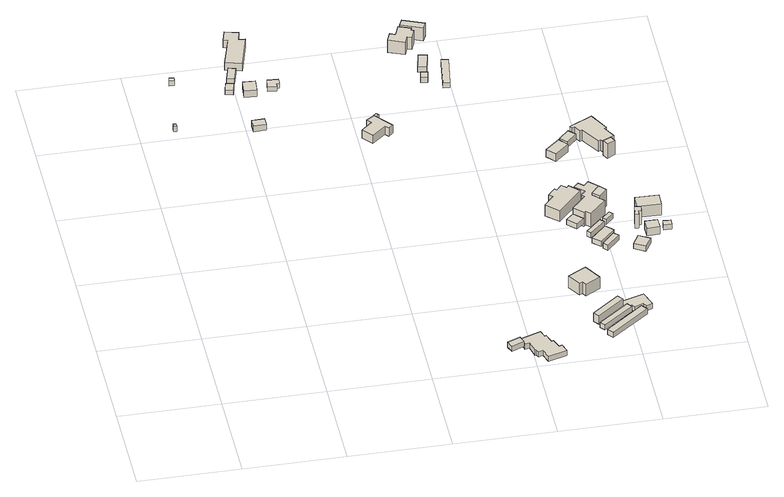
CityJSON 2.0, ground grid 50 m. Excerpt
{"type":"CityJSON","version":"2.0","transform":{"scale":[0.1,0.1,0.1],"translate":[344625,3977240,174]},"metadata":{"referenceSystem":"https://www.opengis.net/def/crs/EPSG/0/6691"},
"CityObjects":{
"building1":{"type":"Building","attributes":{"measuredHeight":3},"geometry":[{"type":"Solid","lod":"1","boundaries":[[[[0,1,2,3]],[[2,4,5,3]],[[1,6,4,2]],[[0,7,6,1]],[[3,5,7,0]],[[4,6,7,5]]]]}]},
"building2":{"type":"Building","attributes":{"measuredHeight":3},"geometry":[{"type":"Solid","lod":"1","boundaries":[[[[8,9,10,11]],[[10,12,13,11]],[[9,14,12,10]],[[8,15,14,9]],[[11,13,15,8]],[[12,14,15,13]]]]}]},
"building3":{"type":"Building","attributes":{"measuredHeight":2.5},"geometry":[{"type":"Solid","lod":"1","boundaries":[[[[16,17,18,19]],[[18,20,21,19]],[[17,22,20,18]],[[16,23,22,17]],[[19,21,23,16]],[[20,22,23,21]]]]}]},
"building4":{"type":"Building","attributes":{"measuredHeight":3.4},"geometry":[{"type":"Solid","lod":"1","boundaries":[[[[24,25,26,27]],[[26,28,29,27]],[[25,30,28,26]],[[24,31,30,25]],[[27,29,31,24]],[[28,30,31,29]]]]}]},
"building5":{"type":"Building","attributes":{"measuredHeight":3},"geometry":[{"type":"Solid","lod":"1","boundaries":[[[[32,33,34,35]],[[34,36,37,35]],[[33,38,36,34]],[[32,39,38,33]],[[35,37,39,32]],[[36,38,39,37]]]]}]},
"building6":{"type":"Building","attributes":{"measuredHeight":4.2},"geometry":[{"type":"Solid","lod":"1","boundaries":[[[[40,41,42,43]],[[42,44,45,43]],[[41,46,44,42]],[[40,47,46,41]],[[43,45,47,40]],[[44,46,47,45]]]]}]},
"building7":{"type":"Building","attributes":{"measuredHeight":6},"geometry":[{"type":"Solid","lod":"1","boundaries":[[[[48,49,50,51,52,53,54,55]],[[54,56,57,55]],[[53,58,56,54]],[[52,59,58,53]],[[51,60,59,52]],[[50,61,60,51]],[[49,62,61,50]],[[48,63,62,49]],[[55,57,63,48]],[[56,58,59,60,61,62,63,57]]]]}]},
"building8":{"type":"Building","attributes":{"measuredHeight":2.6},"geometry":[{"type":"Solid","lod":"1","boundaries":[[[[64,65,66,67,68,69]],[[68,70,71,69]],[[67,72,70,68]],[[66,73,72,67]],[[65,74,73,66]],[[64,75,74,65]],[[69,71,75,64]],[[70,72,73,74,75,71]]]]}]},
"building9":{"type":"Building","attributes":{"measuredHeight":6.5},"geometry":[{"type":"Solid","lod":"1","boundaries":[[[[76,77,78,79,80,81,82,83]],[[82,84,85,83]],[[81,86,84,82]],[[80,87,86,81]],[[79,88,87,80]],[[78,89,88,79]],[[77,90,89,78]],[[76,91,90,77]],[[83,85,91,76]],[[84,86,87,88,89,90,91,85]]]]}]},
"building10":{"type":"Building","attributes":{"measuredHeight":3},"geometry":[{"type":"Solid","lod":"1","boundaries":[[[[92,93,94,95]],[[94,96,97,95]],[[93,98,96,94]],[[92,99,98,93]],[[95,97,99,92]],[[96,98,99,97]]]]}]},
"building11":{"type":"Building","attributes":{"measuredHeight":3},"geometry":[{"type":"Solid","lod":"1","boundaries":[[[[100,101,102,103]],[[102,104,105,103]],[[101,106,104,102]],[[100,107,106,101]],[[103,105,107,100]],[[104,106,107,105]]]]}]},
"building12":{"type":"Building","attributes":{"measuredHeight":3},"geometry":[{"type":"Solid","lod":"1","boundaries":[[[[108,109,110,111,112,113,114,115,116,117,118,119,120,121,122,123]],[[122,124,125,123]],[[121,126,124,122]],[[120,127,126,121]],[[119,128,127,120]],[[118,129,128,119]],[[117,130,129,118]],[[116,131,130,117]],[[115,132,131,116]],[[114,133,132,115]],[[113,134,133,114]],[[112,135,134,113]],[[111,136,135,112]],[[110,137,136,111]],[[109,138,137,110]],[[108,139,138,109]],[[123,125,139,108]],[[124,126,127,128,129,130,131,132,133,134,135,136,137,138,139,125]]]]}]},
"building13":{"type":"Building","attributes":{"土砂災害警戒区域.現象区分":"2","土砂災害警戒区域.区域区分":"1","measuredHeight":3},"geometry":[{"type":"Solid","lod":"1","boundaries":[[[[140,141,142,143]],[[142,144,145,143]],[[141,146,144,142]],[[140,147,146,141]],[[143,145,147,140]],[[144,146,147,145]]]]}]},
"building14":{"type":"Building","attributes":{"土砂災害警戒区域.現象区分":"2","土砂災害警戒区域.区域区分":"1","measuredHeight":8.6},"geometry":[{"type":"Solid","lod":"1","boundaries":[[[[148,149,150,151,152,153,154,155,156,157]],[[156,158,159,157]],[[155,160,158,156]],[[154,161,160,155]],[[153,162,161,154]],[[152,163,162,153]],[[151,164,163,152]],[[150,165,164,151]],[[149,166,165,150]],[[148,167,166,149]],[[157,159,167,148]],[[158,160,161,162,163,164,165,166,167,159]]]]}]},
"building15":{"type":"Building","attributes":{"土砂災害警戒区域.現象区分":"2","土砂災害警戒区域.区域区分":"1","measuredHeight":3},"geometry":[{"type":"Solid","lod":"1","boundaries":[[[[168,169,170,171]],[[170,172,173,171]],[[169,174,172,170]],[[168,175,174,169]],[[171,173,175,168]],[[172,174,175,173]]]]}]},
"building16":{"type":"Building","attributes":{"土砂災害警戒区域.現象区分":"2","土砂災害警戒区域.区域区分":"1","measuredHeight":7.4},"geometry":[{"type":"Solid","lod":"1","boundaries":[[[[176,177,178,179]],[[178,180,181,179]],[[177,182,180,178]],[[176,183,182,177]],[[179,181,183,176]],[[180,182,183,181]]]]}]},
"building17":{"type":"Building","attributes":{"土砂災害警戒区域.現象区分":"2","土砂災害警戒区域.区域区分":"1","measuredHeight":3},"geometry":[{"type":"Solid","lod":"1","boundaries":[[[[184,185,186,187]],[[186,188,189,187]],[[185,190,188,186]],[[184,191,190,185]],[[187,189,191,184]],[[188,190,191,189]]]]}]},
"building18":{"type":"Building","attributes":{"measuredHeight":8.2},"geometry":[{"type":"Solid","lod":"1","boundaries":[[[[192,193,194,195,196,197]],[[196,198,199,197]],[[195,200,198,196]],[[194,201,200,195]],[[193,202,201,194]],[[192,203,202,193]],[[197,199,203,192]],[[198,200,201,202,203,199]]]]}]},
"building19":{"type":"Building","attributes":{"measuredHeight":6.8},"geometry":[{"type":"Solid","lod":"1","boundaries":[[[[204,205,206,207]],[[206,208,209,207]],[[205,210,208,206]],[[204,211,210,205]],[[207,209,211,204]],[[208,210,211,209]]]]}]},
"building20":{"type":"Building","attributes":{"measuredHeight":2.9},"geometry":[{"type":"Solid","lod":"1","boundaries":[[[[212,213,214,215]],[[214,216,217,215]],[[213,218,216,214]],[[212,219,218,213]],[[215,217,219,212]],[[216,218,219,217]]]]}]},
"building21":{"type":"Building","attributes":{"measuredHeight":3},"geometry":[{"type":"Solid","lod":"1","boundaries":[[[[220,221,222,223]],[[222,224,225,223]],[[221,226,224,222]],[[220,227,226,221]],[[223,225,227,220]],[[224,226,227,225]]]]}]},
"building22":{"type":"Building","attributes":{"土砂災害警戒区域.現象区分":"2","土砂災害警戒区域.区域区分":"1","measuredHeight":8},"geometry":[{"type":"Solid","lod":"1","boundaries":[[[[228,229,230,231,232,233,234,235,236,237]],[[236,238,239,237]],[[235,240,238,236]],[[234,241,240,235]],[[233,242,241,234]],[[232,243,242,233]],[[231,244,243,232]],[[230,245,244,231]],[[229,246,245,230]],[[228,247,246,229]],[[237,239,247,228]],[[238,240,241,242,243,244,245,246,247,239]]]]}]},
"building23":{"type":"Building","attributes":{"measuredHeight":3},"geometry":[{"type":"Solid","lod":"1","boundaries":[[[[248,249,250,251]],[[250,252,253,251]],[[249,254,252,250]],[[248,255,254,249]],[[251,253,255,248]],[[252,254,255,253]]]]}]},
"building24":{"type":"Building","attributes":{"measuredHeight":3},"geometry":[{"type":"Solid","lod":"1","boundaries":[[[[256,257,258,259,260,261,262,263]],[[262,264,265,263]],[[261,266,264,262]],[[260,267,266,261]],[[259,268,267,260]],[[258,269,268,259]],[[257,270,269,258]],[[256,271,270,257]],[[263,265,271,256]],[[264,266,267,268,269,270,271,265]]]]}]},
"building25":{"type":"Building","attributes":{"measuredHeight":3},"geometry":[{"type":"Solid","lod":"1","boundaries":[[[[272,273,274,275]],[[274,276,277,275]],[[273,278,276,274]],[[272,279,278,273]],[[275,277,279,272]],[[276,278,279,277]]]]}]},
"building26":{"type":"Building","attributes":{"土砂災害警戒区域.現象区分":"2","土砂災害警戒区域.区域区分":"1","measuredHeight":3},"geometry":[{"type":"Solid","lod":"1","boundaries":[[[[280,281,282,283,284]],[[283,285,286,284]],[[282,287,285,283]],[[281,288,287,282]],[[280,289,288,281]],[[284,286,289,280]],[[285,287,288,289,286]]]]}]},
"building27":{"type":"Building","attributes":{"土砂災害警戒区域.現象区分":"2","土砂災害警戒区域.区域区分":"1","measuredHeight":10.6},"geometry":[{"type":"Solid","lod":"1","boundaries":[[[[290,291,292,293,294,295,296,297,298,299,300,301,302,303,304,305]],[[304,306,307,305]],[[303,308,306,304]],[[302,309,308,303]],[[301,310,309,302]],[[300,311,310,301]],[[299,312,311,300]],[[298,313,312,299]],[[297,314,313,298]],[[296,315,314,297]],[[295,316,315,296]],[[294,317,316,295]],[[293,318,317,294]],[[292,319,318,293]],[[291,320,319,292]],[[290,321,320,291]],[[305,307,321,290]],[[306,308,309,310,311,312,313,314,315,316,317,318,319,320,321,307]]]]}]},
"building28":{"type":"Building","attributes":{"measuredHeight":3},"geometry":[{"type":"Solid","lod":"1","boundaries":[[[[322,323,324,325]],[[324,326,327,325]],[[323,328,326,324]],[[322,329,328,323]],[[325,327,329,322]],[[326,328,329,327]]]]}]},
"building29":{"type":"Building","attributes":{"土砂災害警戒区域.現象区分":"2","土砂災害警戒区域.区域区分":"1","measuredHeight":4.5},"geometry":[{"type":"Solid","lod":"1","boundaries":[[[[330,331,332,333]],[[332,334,335,333]],[[331,336,334,332]],[[330,337,336,331]],[[333,335,337,330]],[[334,336,337,335]]]]}]},
"building30":{"type":"Building","attributes":{"土砂災害警戒区域.現象区分":"2","土砂災害警戒区域.区域区分":"1","measuredHeight":3},"geometry":[{"type":"Solid","lod":"1","boundaries":[[[[338,339,340,341]],[[340,342,343,341]],[[339,344,342,340]],[[338,345,344,339]],[[341,343,345,338]],[[342,344,345,343]]]]}]},
"building31":{"type":"Building","attributes":{"土砂災害警戒区域.現象区分":"2","土砂災害警戒区域.区域区分":"1","measuredHeight":10.5},"geometry":[{"type":"Solid","lod":"1","boundaries":[[[[346,347,348,349]],[[348,350,351,349]],[[347,352,350,348]],[[346,353,352,347]],[[349,351,353,346]],[[350,352,353,351]]]]}]},
"building32":{"type":"Building","attributes":{"土砂災害警戒区域.現象区分":"2","土砂災害警戒区域.区域区分":"1","measuredHeight":4},"geometry":[{"type":"Solid","lod":"1","boundaries":[[[[354,355,356,357]],[[356,358,359,357]],[[355,360,358,356]],[[354,361,360,355]],[[357,359,361,354]],[[358,360,361,359]]]]}]},
"building33":{"type":"Building","attributes":{"土砂災害警戒区域.現象区分":"2","土砂災害警戒区域.区域区分":"1","measuredHeight":3},"geometry":[{"type":"Solid","lod":"1","boundaries":[[[[362,363,364,365]],[[364,366,367,365]],[[363,368,366,364]],[[362,369,368,363]],[[365,367,369,362]],[[366,368,369,367]]]]}]},
"building34":{"type":"Building","attributes":{"土砂災害警戒区域.現象区分":"2","土砂災害警戒区域.区域区分":"1","measuredHeight":8},"geometry":[{"type":"Solid","lod":"1","boundaries":[[[[370,371,372,373,374,375]],[[374,376,377,375]],[[373,378,376,374]],[[372,379,378,373]],[[371,380,379,372]],[[370,381,380,371]],[[375,377,381,370]],[[376,378,379,380,381,377]]]]}]},
"building35":{"type":"Building","attributes":{"土砂災害警戒区域.現象区分":"2","土砂災害警戒区域.区域区分":"1","measuredHeight":7.8},"geometry":[{"type":"Solid","lod":"1","boundaries":[[[[382,383,384,385,386,387,388,389,390,391,392,393]],[[392,394,395,393]],[[391,396,394,392]],[[390,397,396,391]],[[389,398,397,390]],[[388,399,398,389]],[[387,400,399,388]],[[386,401,400,387]],[[385,402,401,386]],[[384,403,402,385]],[[383,404,403,384]],[[382,405,404,383]],[[393,395,405,382]],[[394,396,397,398,399,400,401,402,403,404,405,395]]]]}]},
"building36":{"type":"Building","attributes":{"土砂災害警戒区域.現象区分":"2","土砂災害警戒区域.区域区分":"1","measuredHeight":5.1},"geometry":[{"type":"Solid","lod":"1","boundaries":[[[[406,407,408,409]],[[408,410,411,409]],[[407,412,410,408]],[[406,413,412,407]],[[409,411,413,406]],[[410,412,413,411]]]]}]},
"building37":{"type":"Building","attributes":{"土砂災害警戒区域.現象区分":"2","土砂災害警戒区域.区域区分":"1","measuredHeight":8.5},"geometry":[{"type":"Solid","lod":"1","boundaries":[[[[414,415,416,417]],[[416,418,419,417]],[[415,420,418,416]],[[414,421,420,415]],[[417,419,421,414]],[[418,420,421,419]]]]}]},
"building38":{"type":"Building","attributes":{"土砂災害警戒区域.現象区分":"2","土砂災害警戒区域.区域区分":"1","measuredHeight":7},"geometry":[{"type":"Solid","lod":"1","boundaries":[[[[422,423,424,425]],[[424,426,427,425]],[[423,428,426,424]],[[422,429,428,423]],[[425,427,429,422]],[[426,428,429,427]]]]}]},
"building39":{"type":"Building","attributes":{"土砂災害警戒区域.現象区分":"2","土砂災害警戒区域.区域区分":"1","measuredHeight":3.1},"geometry":[{"type":"Solid","lod":"1","boundaries":[[[[430,431,432,433]],[[432,434,435,433]],[[431,436,434,432]],[[430,437,436,431]],[[433,435,437,430]],[[434,436,437,435]]]]}]}
},
"vertices":[
[22,1254,669],[22,1235,669],[6,1235,669],[6,1254,669],[6,1235,699],[6,1254,699],[22,1235,699],[22,1254,699],
[70,1560,698],[68,1539,698],[44,1542,698],[47,1563,698],[44,1542,728],[47,1563,728],[68,1539,728],[70,1560,728],
[372,1640,562],[359,1588,562],[319,1598,562],[332,1649,562],[319,1598,587],[332,1649,587],[359,1588,587],[372,1640,587],
[464,1371,540],[465,1326,540],[403,1325,540],[403,1370,540],[403,1325,573],[403,1370,573],[465,1326,573],[464,1371,573],
[401,1750,558],[380,1674,558],[344,1684,558],[365,1760,558],[344,1684,588],[365,1760,588],[380,1674,588],[401,1750,588],
[468,1576,546],[408,1580,546],[413,1649,546],[473,1645,546],[413,1649,584],[473,1645,584],[408,1580,584],[468,1576,584],
[464,1998,555],[451,1948,555],[484,1943,555],[436,1765,555],[355,1788,555],[401,1950,555],[380,1956,555],[396,2016,555],[380,1956,600],[396,2016,600],[401,1950,600],[355,1788,600],[436,1765,600],[484,1943,600],[451,1948,600],[464,1998,600],
[592,1686,518],[590,1653,518],[575,1654,518],[574,1634,518],[530,1637,518],[537,1690,518],[530,1637,545],[537,1690,545],[574,1634,545],[575,1654,545],[590,1653,545],[592,1686,545],
[976,1392,409],[957,1415,409],[999,1442,409],[1071,1356,409],[1048,1336,409],[1034,1353,409],[965,1296,409],[923,1347,409],[965,1296,457],[923,1347,457],[1034,1353,457],[1048,1336,457],[1071,1356,457],[999,1442,457],[957,1415,457],[976,1392,457],
[1440,134,57],[1454,99,57],[1392,73,57],[1377,108,57],[1392,73,87],[1377,108,87],[1454,99,87],[1440,134,87],
[1012,1470,417],[1024,1457,417],[1009,1443,417],[998,1456,417],[1009,1443,447],[998,1456,447],[1024,1457,447],[1012,1470,447],
[1549,194,28],[1562,158,28],[1570,161,28],[1586,113,28],[1597,116,28],[1613,70,28],[1630,75,28],[1644,30,28],[1551,1,28],[1535,51,28],[1511,43,28],[1504,63,28],[1497,61,28],[1483,120,28],[1460,114,28],[1451,158,28],[1460,114,58],[1451,158,58],[1483,120,58],[1497,61,58],[1504,63,58],[1511,43,58],[1535,51,58],[1551,1,58],[1644,30,58],[1630,75,58],[1613,70,58],[1597,116,58],[1586,113,58],[1570,161,58],[1562,158,58],[1549,194,58],
[1312,1736,413],[1304,1695,413],[1270,1702,413],[1278,1743,413],[1270,1702,443],[1278,1743,443],[1304,1695,443],[1312,1736,443],
[1272,1924,435],[1250,1932,435],[1235,1894,435],[1155,1927,435],[1173,1972,435],[1200,1961,435],[1223,2017,435],[1282,1993,435],[1277,1980,435],[1290,1975,435],[1277,1980,508],[1290,1975,508],[1282,1993,508],[1223,2017,508],[1200,1961,508],[1173,1972,508],[1155,1927,508],[1235,1894,508],[1250,1932,508],[1272,1924,508],
[1330,1844,426],[1311,1757,426],[1268,1766,426],[1287,1853,426],[1268,1766,456],[1287,1853,456],[1311,1757,456],[1330,1844,456],
[1354,2027,426],[1339,1991,426],[1234,2035,426],[1249,2070,426],[1234,2035,501],[1249,2070,501],[1339,1991,501],[1354,2027,501],
[1432,1855,377],[1406,1682,377],[1372,1687,377],[1397,1860,377],[1372,1687,407],[1397,1860,407],[1406,1682,407],[1432,1855,407],
[1827,528,73],[1879,443,73],[1806,398,73],[1792,421,73],[1776,412,73],[1736,477,73],[1776,412,141],[1736,477,141],[1792,421,141],[1806,398,141],[1879,443,141],[1827,528,141],
[1831,207,49],[1809,235,49],[1944,341,49],[1965,314,49],[1944,341,98],[1965,314,98],[1809,235,98],[1831,207,98],
[1983,308,42],[2002,283,42],[1852,168,42],[1833,193,42],[1852,168,71],[1833,193,71],[2002,283,71],[1983,308,71],
[2050,305,23],[2074,275,23],[1884,128,23],[1861,158,23],[1884,128,53],[1861,158,53],[2074,275,53],[2050,305,53],
[1901,1034,129],[1779,902,129],[1717,959,129],[1767,1013,129],[1748,1030,129],[1784,1070,129],[1794,1061,129],[1820,1091,129],[1843,1070,129],[1854,1081,129],[1843,1070,193],[1854,1081,193],[1820,1091,193],[1794,1061,193],[1784,1070,193],[1748,1030,193],[1767,1013,193],[1717,959,193],[1779,902,193],[1901,1034,193],
[1887,880,119],[1849,845,119],[1807,887,119],[1843,924,119],[1807,887,149],[1843,924,149],[1849,845,149],[1887,880,149],
[2078,393,20],[2105,312,20],[2074,299,20],[2064,323,20],[2016,303,20],[2009,321,20],[1974,306,20],[1956,355,20],[1974,306,50],[1956,355,50],[2009,321,50],[2016,303,50],[2064,323,50],[2074,299,50],[2105,312,50],[2078,393,50],
[1965,890,93],[1983,872,93],[1906,798,93],[1889,816,93],[1906,798,123],[1889,816,123],[1983,872,123],[1965,890,123],
[2023,836,66],[2019,832,66],[1947,759,66],[1910,796,66],[1986,873,66],[1910,796,96],[1986,873,96],[1947,759,96],[2019,832,96],[2023,836,96],
[1999,1061,102],[1990,1051,102],[1949,1006,102],[1982,973,102],[2002,951,102],[1920,868,102],[1896,889,102],[1887,880,102],[1843,924,102],[1914,1000,102],[1900,1012,102],[1924,1038,102],[1878,1081,102],[1903,1104,102],[1927,1081,102],[1951,1106,102],[1927,1081,183],[1951,1106,183],[1903,1104,183],[1878,1081,183],[1924,1038,183],[1900,1012,183],[1914,1000,183],[1843,924,183],[1887,880,183],[1896,889,183],[1920,868,183],[2002,951,183],[1982,973,183],[1949,1006,183],[1990,1051,183],[1999,1061,183],
[2041,811,52],[1976,743,52],[1955,764,52],[2018,830,52],[1955,764,82],[2018,830,82],[1976,743,82],[2041,811,82],
[1874,1433,147],[1911,1390,147],[1841,1329,147],[1803,1372,147],[1841,1329,191],[1803,1372,191],[1911,1390,191],[1874,1433,191],
[2037,934,84],[1998,895,84],[1981,912,84],[2020,951,84],[1981,912,114],[2020,951,114],[1998,895,114],[2037,934,114],
[2021,1017,98],[1982,973,98],[1949,1006,98],[1990,1051,98],[1949,1006,195],[1990,1051,195],[1982,973,195],[2021,1017,195],
[1931,1504,146],[1963,1473,146],[1913,1422,146],[1882,1453,146],[1913,1422,181],[1882,1453,181],[1963,1473,181],[1931,1504,181],
[2193,814,8],[2159,758,8],[2106,789,8],[2139,846,8],[2106,789,38],[2139,846,38],[2159,758,38],[2193,814,38],
[2176,972,27],[2171,936,27],[2158,938,27],[2155,914,27],[2137,917,27],[2146,976,27],[2137,917,107],[2146,976,107],[2155,914,107],[2158,938,107],[2171,936,107],[2176,972,107],
[2057,1580,128],[2111,1483,128],[2100,1477,128],[2134,1416,128],[2074,1382,128],[2066,1395,128],[2054,1388,128],[1995,1485,128],[1984,1479,128],[1964,1515,128],[1952,1508,128],[1944,1524,128],[1952,1508,190],[1944,1524,190],[1964,1515,190],[1984,1479,190],[1995,1485,190],[2054,1388,190],[2066,1395,190],[2074,1382,190],[2134,1416,190],[2100,1477,190],[2111,1483,190],[2057,1580,190],
[2247,869,11],[2184,868,11],[2184,924,11],[2246,924,11],[2184,924,56],[2246,924,56],[2184,868,56],[2247,869,56],
[2110,1379,128],[2125,1351,128],[2085,1330,128],[2070,1359,128],[2085,1330,213],[2070,1359,213],[2125,1351,213],[2110,1379,213],
[2278,997,22],[2162,999,22],[2164,1071,22],[2280,1068,22],[2164,1071,86],[2280,1068,86],[2162,999,86],[2278,997,86],
[2309,922,14],[2308,891,14],[2269,892,14],[2271,924,14],[2269,892,45],[2271,924,45],[2308,891,45],[2309,922,45]
]}
